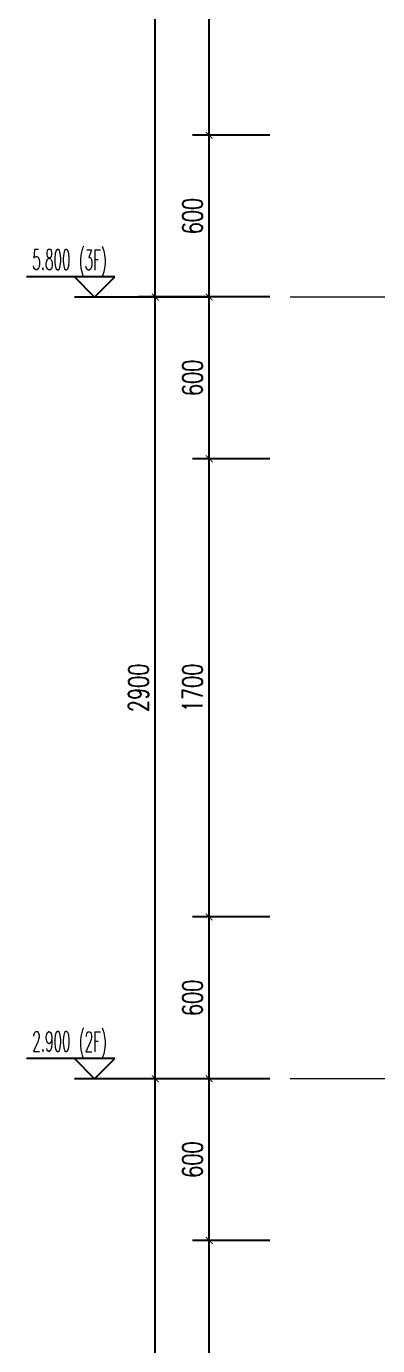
# Model space of a CAD drawing. Extents: x -1058961 to 23600, y -449123 to 2751847.
# Drawn here: x -119268 to -117966, y -30993 to -26099 of the extents above; entities that cross this region are included whole.
import ezdxf

# ---------------------------------------------------------------- set-up
doc = ezdxf.new("R2010")
doc.units = 0
doc.header["$LTSCALE"] = 1000
doc.linetypes.add('DOTE', pattern=[2.42, 2, -0.2, 0.02, -0.2])
doc.layers.get('0').update_dxf_attribs({"linetype": 'CONTINUOUS'})
doc.layers.get('DEFPOINTS').update_dxf_attribs({"linetype": 'CONTINUOUS'})
for name, color, linetype in [('DIM_ELEV', 3, 'CONTINUOUS'), ('PUB_DIM', 3, 'CONTINUOUS'), ('PUB_TEXT', 2, 'CONTINUOUS')]:
    doc.layers.add(name, color=color, linetype=linetype)
doc.layers.add('DOTE', color=19, linetype='DOTE', lineweight=9)
doc.styles.add('_TCH_DIM', font='SIMPLEX.shx', dxfattribs={"width": 0.7, "bigfont": 'GBCBIG.shx'})
doc.styles.add('_TCH_DIM_T3', font='SIMPLEX', dxfattribs={"width": 0.705882, "bigfont": 'GBCBIG'})
doc.dimstyles.new('_TCH_ARCH&&25', dxfattribs={"dimtxt": 74.375, "dimasz": 25, "dimexe": 62.5, "dimexo": 75, "dimgap": 25, "dimtad": 1, "dimdec": 0, "dimzin": 0, "dimdsep": 46, "dimtxsty": '_TCH_DIM_T3', "dimblk": 'ARCHTICK', "dimcen": 0.09, "dimclrt": 7, "dimazin": 0, "dimtfac": 1, "dimtdec": 0, "dimtix": 1, "dimtmove": 2, "dimatfit": 3, "dimldrblk": 'ARCHTICK', "dimfxl": 0, "dimtolj": 1, "dimtzin": 0, "dimarcsym": 0})

# ---------------------------------------------------------------- blocks, each defined once
blk = doc.blocks.new('_ArchTick')
at = {"color": 0, "linetype": 'ByBlock', "const_width": 0.15}
blk.add_lwpolyline([(-0.5, -0.5), (0.5, 0.5)], dxfattribs=at)
blk = doc.blocks.new('*D1445')
at = {"layer": 'DEFPOINTS', "color": 0}
for p in [(-118590.4, -30603.1), (-118290.4, -30603.1), (-118290.4, -32303.1)]:
    blk.add_point(p, dxfattribs=at)
at = {"layer": 'PUB_DIM', "color": 0, "lineweight": -2}
for p, q in [((-118365.4, -30603.1), (-118652.9, -30603.1)), ((-118590.4, -32303.1), (-118590.4, -30603.1)), ((-118365.4, -32303.1), (-118652.9, -32303.1))]:
    blk.add_line(p, q, dxfattribs=at)
at = {"layer": 'PUB_DIM', "color": 0, "lineweight": -2, "xscale": 25, "yscale": 25, "zscale": 25}
for p, rotation in [((-118590.4, -30603.1), 90), ((-118590.4, -32303.1), 270)]:
    blk.add_blockref('_ArchTick', p, dxfattribs=dict(at, rotation=rotation))
at = {"layer": 'PUB_DIM', "color": 7, "insert": (-118652.6, -31453.1), "char_height": 74.38, "attachment_point": 5, "rotation": 90, "style": '_TCH_DIM_T3'}
blk.add_mtext('\\A1;1700', dxfattribs=at)
blk = doc.blocks.new('*D1446')
at = {"layer": 'DEFPOINTS', "color": 0}
for p in [(-118590.4, -30003.1), (-118290.4, -30003.1), (-118290.4, -30603.1)]:
    blk.add_point(p, dxfattribs=at)
at = {"layer": 'PUB_DIM', "color": 0, "lineweight": -2}
for p, q in [((-118365.4, -30003.1), (-118652.9, -30003.1)), ((-118590.4, -30603.1), (-118590.4, -30003.1)), ((-118365.4, -30603.1), (-118652.9, -30603.1))]:
    blk.add_line(p, q, dxfattribs=at)
at = {"layer": 'PUB_DIM', "color": 0, "lineweight": -2, "xscale": 25, "yscale": 25, "zscale": 25}
for p, rotation in [((-118590.4, -30003.1), 90), ((-118590.4, -30603.1), 270)]:
    blk.add_blockref('_ArchTick', p, dxfattribs=dict(at, rotation=rotation))
at = {"layer": 'PUB_DIM', "color": 7, "insert": (-118652.6, -30303.1), "char_height": 74.38, "attachment_point": 5, "rotation": 90, "style": '_TCH_DIM_T3'}
blk.add_mtext('\\A1;600', dxfattribs=at)
blk = doc.blocks.new('*D1447')
at = {"layer": 'DEFPOINTS', "color": 0}
for p in [(-118590.4, -29403.1), (-118290.4, -29403.1), (-118290.4, -30003.1)]:
    blk.add_point(p, dxfattribs=at)
at = {"layer": 'PUB_DIM', "color": 0, "lineweight": -2}
for p, q in [((-118365.4, -29403.1), (-118652.9, -29403.1)), ((-118590.4, -30003.1), (-118590.4, -29403.1)), ((-118365.4, -30003.1), (-118652.9, -30003.1))]:
    blk.add_line(p, q, dxfattribs=at)
at = {"layer": 'PUB_DIM', "color": 0, "lineweight": -2, "xscale": 25, "yscale": 25, "zscale": 25}
for p, rotation in [((-118590.4, -29403.1), 90), ((-118590.4, -30003.1), 270)]:
    blk.add_blockref('_ArchTick', p, dxfattribs=dict(at, rotation=rotation))
at = {"layer": 'PUB_DIM', "color": 7, "insert": (-118652.6, -29703.1), "char_height": 74.38, "attachment_point": 5, "rotation": 90, "style": '_TCH_DIM_T3'}
blk.add_mtext('\\A1;600', dxfattribs=at)
blk = doc.blocks.new('*D1448')
at = {"layer": 'DEFPOINTS', "color": 0}
for p in [(-118590.4, -27703.1), (-118290.4, -27703.1), (-118290.4, -29403.1)]:
    blk.add_point(p, dxfattribs=at)
at = {"layer": 'PUB_DIM', "color": 0, "lineweight": -2}
for p, q in [((-118365.4, -27703.1), (-118652.9, -27703.1)), ((-118590.4, -29403.1), (-118590.4, -27703.1)), ((-118365.4, -29403.1), (-118652.9, -29403.1))]:
    blk.add_line(p, q, dxfattribs=at)
at = {"layer": 'PUB_DIM', "color": 0, "lineweight": -2, "xscale": 25, "yscale": 25, "zscale": 25}
for p, rotation in [((-118590.4, -27703.1), 90), ((-118590.4, -29403.1), 270)]:
    blk.add_blockref('_ArchTick', p, dxfattribs=dict(at, rotation=rotation))
at = {"layer": 'PUB_DIM', "color": 7, "insert": (-118652.6, -28553.1), "char_height": 74.38, "attachment_point": 5, "rotation": 90, "style": '_TCH_DIM_T3'}
blk.add_mtext('\\A1;1700', dxfattribs=at)
blk = doc.blocks.new('*D1449')
at = {"layer": 'DEFPOINTS', "color": 0}
for p in [(-118590.4, -27103.1), (-118290.4, -27103.1), (-118290.4, -27703.1)]:
    blk.add_point(p, dxfattribs=at)
at = {"layer": 'PUB_DIM', "color": 0, "lineweight": -2}
for p, q in [((-118365.4, -27103.1), (-118652.9, -27103.1)), ((-118590.4, -27703.1), (-118590.4, -27103.1)), ((-118365.4, -27703.1), (-118652.9, -27703.1))]:
    blk.add_line(p, q, dxfattribs=at)
at = {"layer": 'PUB_DIM', "color": 0, "lineweight": -2, "xscale": 25, "yscale": 25, "zscale": 25}
for p, rotation in [((-118590.4, -27103.1), 90), ((-118590.4, -27703.1), 270)]:
    blk.add_blockref('_ArchTick', p, dxfattribs=dict(at, rotation=rotation))
at = {"layer": 'PUB_DIM', "color": 7, "insert": (-118652.6, -27403.1), "char_height": 74.38, "attachment_point": 5, "rotation": 90, "style": '_TCH_DIM_T3'}
blk.add_mtext('\\A1;600', dxfattribs=at)
blk = doc.blocks.new('*D1450')
at = {"layer": 'DEFPOINTS', "color": 0}
for p in [(-118590.4, -26503.1), (-118290.4, -26503.1), (-118290.4, -27103.1)]:
    blk.add_point(p, dxfattribs=at)
at = {"layer": 'PUB_DIM', "color": 0, "lineweight": -2}
for p, q in [((-118365.4, -26503.1), (-118652.9, -26503.1)), ((-118590.4, -27103.1), (-118590.4, -26503.1)), ((-118365.4, -27103.1), (-118652.9, -27103.1))]:
    blk.add_line(p, q, dxfattribs=at)
at = {"layer": 'PUB_DIM', "color": 0, "lineweight": -2, "xscale": 25, "yscale": 25, "zscale": 25}
for p, rotation in [((-118590.4, -26503.1), 90), ((-118590.4, -27103.1), 270)]:
    blk.add_blockref('_ArchTick', p, dxfattribs=dict(at, rotation=rotation))
at = {"layer": 'PUB_DIM', "color": 7, "insert": (-118652.6, -26803.1), "char_height": 74.38, "attachment_point": 5, "rotation": 90, "style": '_TCH_DIM_T3'}
blk.add_mtext('\\A1;600', dxfattribs=at)
blk = doc.blocks.new('*D1451')
at = {"layer": 'DEFPOINTS', "color": 0}
for p in [(-118590.4, -24803.1), (-118290.4, -24803.1), (-118290.4, -26503.1)]:
    blk.add_point(p, dxfattribs=at)
at = {"layer": 'PUB_DIM', "color": 0, "lineweight": -2}
for p, q in [((-118365.4, -24803.1), (-118652.9, -24803.1)), ((-118590.4, -26503.1), (-118590.4, -24803.1)), ((-118365.4, -26503.1), (-118652.9, -26503.1))]:
    blk.add_line(p, q, dxfattribs=at)
at = {"layer": 'PUB_DIM', "color": 0, "lineweight": -2, "xscale": 25, "yscale": 25, "zscale": 25}
for p, rotation in [((-118590.4, -24803.1), 90), ((-118590.4, -26503.1), 270)]:
    blk.add_blockref('_ArchTick', p, dxfattribs=dict(at, rotation=rotation))
at = {"layer": 'PUB_DIM', "color": 7, "insert": (-118652.6, -25653.1), "char_height": 74.38, "attachment_point": 5, "rotation": 90, "style": '_TCH_DIM_T3'}
blk.add_mtext('\\A1;1700', dxfattribs=at)
blk = doc.blocks.new('*D1464')
at = {"layer": 'DEFPOINTS', "color": 0}
for p in [(-118790.4, -30003.1), (-118290.4, -30003.1), (-118290.4, -32903.1)]:
    blk.add_point(p, dxfattribs=at)
at = {"layer": 'PUB_DIM', "color": 0, "lineweight": -2}
for p, q in [((-118365.4, -30003.1), (-118852.9, -30003.1)), ((-118790.4, -32903.1), (-118790.4, -30003.1)), ((-118365.4, -32903.1), (-118852.9, -32903.1))]:
    blk.add_line(p, q, dxfattribs=at)
at = {"layer": 'PUB_DIM', "color": 0, "lineweight": -2, "xscale": 25, "yscale": 25, "zscale": 25}
for p, rotation in [((-118790.4, -30003.1), 90), ((-118790.4, -32903.1), 270)]:
    blk.add_blockref('_ArchTick', p, dxfattribs=dict(at, rotation=rotation))
at = {"layer": 'PUB_DIM', "color": 7, "insert": (-118852.6, -31453.1), "char_height": 74.38, "attachment_point": 5, "rotation": 90, "style": '_TCH_DIM_T3'}
blk.add_mtext('\\A1;2900', dxfattribs=at)
blk = doc.blocks.new('*D1465')
at = {"layer": 'DEFPOINTS', "color": 0}
for p in [(-118790.4, -27103.1), (-118290.4, -27103.1), (-118290.4, -30003.1)]:
    blk.add_point(p, dxfattribs=at)
at = {"layer": 'PUB_DIM', "color": 0, "lineweight": -2}
for p, q in [((-118365.4, -27103.1), (-118852.9, -27103.1)), ((-118790.4, -30003.1), (-118790.4, -27103.1)), ((-118365.4, -30003.1), (-118852.9, -30003.1))]:
    blk.add_line(p, q, dxfattribs=at)
at = {"layer": 'PUB_DIM', "color": 0, "lineweight": -2, "xscale": 25, "yscale": 25, "zscale": 25}
for p, rotation in [((-118790.4, -27103.1), 90), ((-118790.4, -30003.1), 270)]:
    blk.add_blockref('_ArchTick', p, dxfattribs=dict(at, rotation=rotation))
at = {"layer": 'PUB_DIM', "color": 7, "insert": (-118852.6, -28553.1), "char_height": 74.38, "attachment_point": 5, "rotation": 90, "style": '_TCH_DIM_T3'}
blk.add_mtext('\\A1;2900', dxfattribs=at)
blk = doc.blocks.new('*D1466')
at = {"layer": 'DEFPOINTS', "color": 0}
for p in [(-118790.4, -24203.1), (-118290.4, -24203.1), (-118290.4, -27103.1)]:
    blk.add_point(p, dxfattribs=at)
at = {"layer": 'PUB_DIM', "color": 0, "lineweight": -2}
for p, q in [((-118365.4, -24203.1), (-118852.9, -24203.1)), ((-118790.4, -27103.1), (-118790.4, -24203.1)), ((-118365.4, -27103.1), (-118852.9, -27103.1))]:
    blk.add_line(p, q, dxfattribs=at)
at = {"layer": 'PUB_DIM', "color": 0, "lineweight": -2, "xscale": 25, "yscale": 25, "zscale": 25}
for p, rotation in [((-118790.4, -24203.1), 90), ((-118790.4, -27103.1), 270)]:
    blk.add_blockref('_ArchTick', p, dxfattribs=dict(at, rotation=rotation))
at = {"layer": 'PUB_DIM', "color": 7, "insert": (-118852.6, -25653.1), "char_height": 74.38, "attachment_point": 5, "rotation": 90, "style": '_TCH_DIM_T3'}
blk.add_mtext('\\A1;2900', dxfattribs=at)

msp = doc.modelspace()

# ---------------------------------------------------------------- linework, layer by layer
at = {"layer": 'DIM_ELEV', "color": 1}
for p, q in [((-118940.43, -27028.12), (-119268.43, -27028.12)), ((-119015.43, -27103.12), (-119090.43, -27028.12)), ((-119015.43, -27103.12), (-118940.43, -27028.12)), ((-118590.43, -27103.12), (-119090.43, -27103.12))]:
    msp.add_line(p, q, dxfattribs=at)
at = {"layer": 'DIM_ELEV'}
for p, q in [((-118940.43, -29928.12), (-119268.43, -29928.12)), ((-119015.43, -30003.12), (-119090.43, -29928.12)), ((-119015.43, -30003.12), (-118940.43, -29928.12)), ((-118590.43, -30003.12), (-119090.43, -30003.12))]:
    msp.add_line(p, q, dxfattribs=at)
at = {"layer": 'DOTE', "color": 1, "linetype": 'DOTE', "ltscale": 0.2}
for p, q in [((-114521.71, -27103.12), (-118290.43, -27103.12)), ((-114521.71, -30003.12), (-118290.43, -30003.12))]:
    msp.add_line(p, q, dxfattribs=at)

# ---------------------------------------------------------------- texts
at = {"layer": 'PUB_TEXT', "color": 1, "style": '_TCH_DIM', "width": 0.494118}
for s, p in [('(3F)', (-119074.38, -27003.1)), ('5.800', (-119246.53, -27001.87))]:
    msp.add_text(s, height=74.375, dxfattribs=at).set_placement(p)
at = {"layer": 'PUB_TEXT', "style": '_TCH_DIM', "width": 0.494118}
for s, p in [('2.900', (-119246.53, -29901.87)), ('(2F)', (-119074.38, -29903.1))]:
    msp.add_text(s, height=74.375, dxfattribs=at).set_placement(p)

# ---------------------------------------------------------------- dimensions: what is measured, and where the dimension line sits
at = {"layer": 'PUB_DIM'}
for p1, p2, distance, picture, middle in [((-118290.43, -27103.12), (-118290.43, -24203.12), 500, '*D1466', (-118852.62, -25653.12)), ((-118290.43, -26503.12), (-118290.43, -24803.12), 300, '*D1451', (-118652.62, -25653.12)), ((-118290.43, -27103.12), (-118290.43, -26503.12), 300, '*D1450', (-118652.62, -26803.12)), ((-118290.43, -30003.12), (-118290.43, -27103.12), 500, '*D1465', (-118852.62, -28553.12)), ((-118290.43, -27703.12), (-118290.43, -27103.12), 300, '*D1449', (-118652.62, -27403.12)), ((-118290.43, -29403.12), (-118290.43, -27703.12), 300, '*D1448', (-118652.62, -28553.12)), ((-118290.43, -30003.12), (-118290.43, -29403.12), 300, '*D1447', (-118652.62, -29703.12)), ((-118290.43, -32903.12), (-118290.43, -30003.12), 500, '*D1464', (-118852.62, -31453.12)), ((-118290.43, -30603.12), (-118290.43, -30003.12), 300, '*D1446', (-118652.62, -30303.12)), ((-118290.43, -32303.12), (-118290.43, -30603.12), 300, '*D1445', (-118652.62, -31453.12))]:
    dim = msp.add_aligned_dim(p1=p1, p2=p2, distance=distance, dimstyle='_TCH_ARCH&&25', dxfattribs=at)
    dim.commit()
    dim.dimension.update_dxf_attribs({"geometry": picture, "text_midpoint": middle})

doc.saveas('drawing.dxf')
